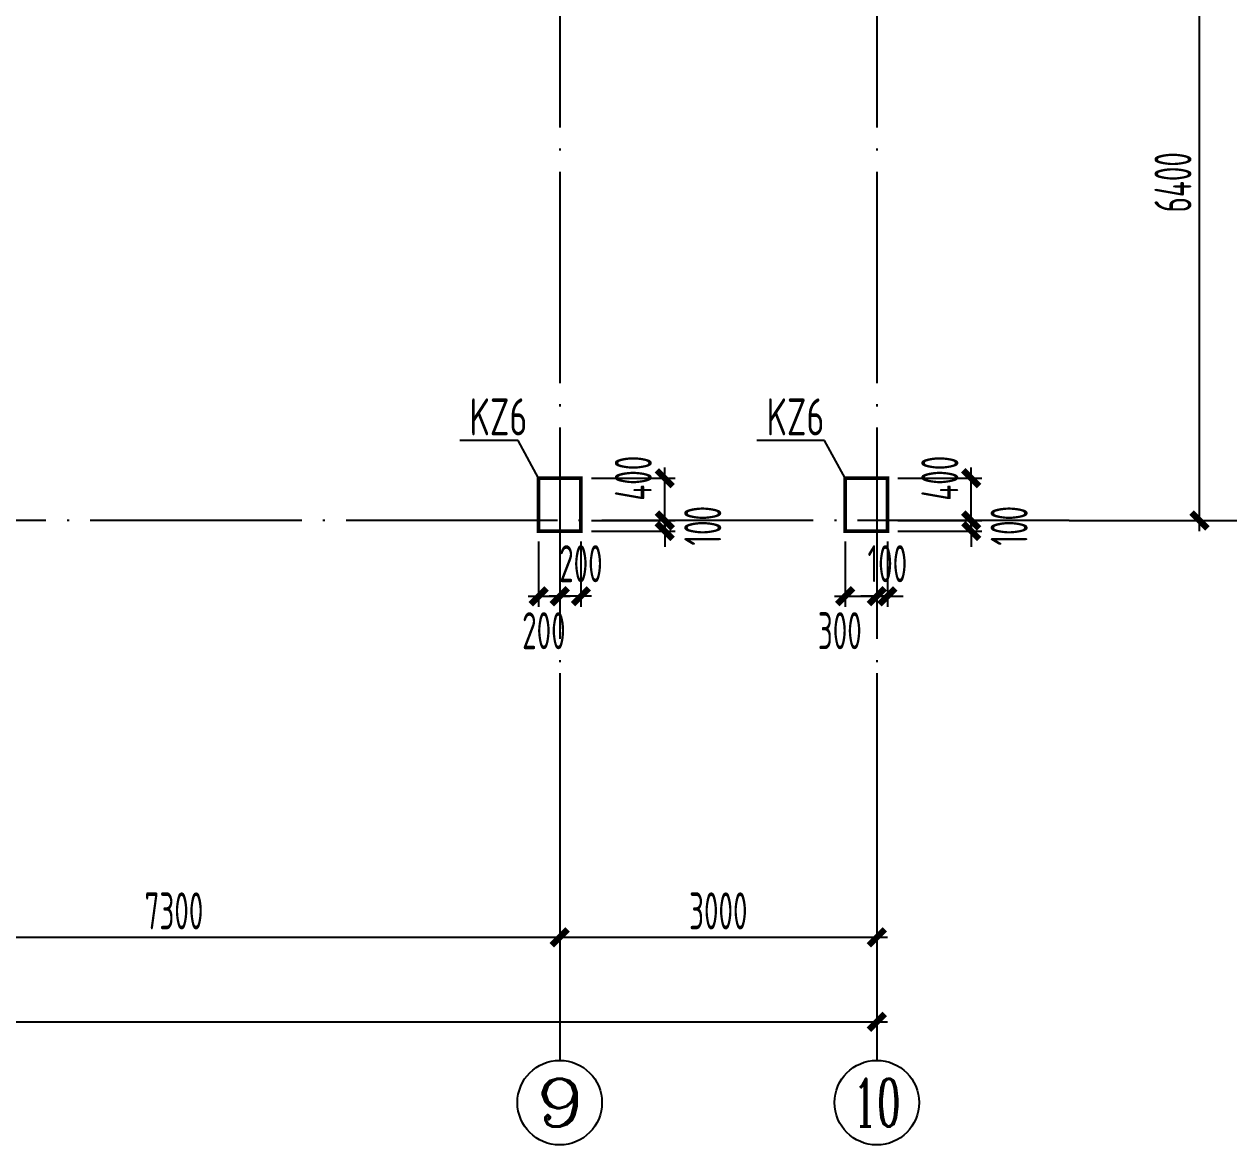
# Model space of a CAD drawing. Extents: x -472319 to -112444, y -516749 to -5704.
# Drawn here: x -365506 to -354107, y -420447 to -409842 of the extents above; entities that cross this region are included whole.
import ezdxf
from ezdxf.enums import TextEntityAlignment as Align

# ---------------------------------------------------------------- set-up
doc = ezdxf.new("R2010")
doc.units = 0
doc.header["$LTSCALE"] = 100
doc.header["$MEASUREMENT"] = 0
doc.linetypes.add('CENTER', pattern=[2, 1.25, -0.25, 0.25, -0.25])
doc.linetypes.add('DOTE', pattern=[2.42, 2, -0.2, 0.02, -0.2])
for name, color, linetype in [('AXIS', 3, 'Continuous'), ('AXIS_TEXT', 7, 'Continuous'), ('DOTE', 1, 'CENTER'), ('TEXT', 7, 'Continuous'), ('填充', 8, 'Continuous'), ('柱', 2, 'Continuous')]:
    doc.layers.add(name, color=color, linetype=linetype)
doc.styles.add('_TCH_AXIS', font='COMPLEX', dxfattribs={"bigfont": 'GBCBIG'})
doc.styles.add('COMPLEX', font='COMPLEX')
doc.styles.add('HZ', font='tssdeng.shx', dxfattribs={"width": 0.6, "height": 350, "bigfont": 'a.shx'})
doc.styles.add('TSSD_Dimension', font='Tssdeng.shx', dxfattribs={"width": 0.7, "bigfont": 'hztxt.shx'})
doc.dimstyles.new('DIMN', dxfattribs={"dimtxt": 350, "dimasz": 150, "dimexe": 100, "dimexo": 100, "dimgap": 75, "dimtad": 1, "dimdec": 0, "dimzin": 0, "dimdsep": 46, "dimtxsty": 'HZ', "dimblk": 'ARCHTICK', "dimcen": 0.09, "dimdle": 100, "dimclrd": 3, "dimclre": 3, "dimclrt": 7, "dimazin": 2, "dimtfac": 1, "dimtdec": 0, "dimtmove": 2, "dimatfit": 3, "dimldrblk": 'ARCHTICK', "dimfxl": 1, "dimtolj": 1, "dimtzin": 0, "dimarcsym": 0})

# ---------------------------------------------------------------- blocks, each defined once
blk = doc.blocks.new('_ArchTick')
at = {"color": 0, "linetype": 'ByBlock', "const_width": 0.4}
blk.add_lwpolyline([(-0.5, -0.5), (0.5, 0.5)], dxfattribs=at)
blk = doc.blocks.new('*D1826')
at = {"layer": 'AXIS', "color": 3, "lineweight": -2, "transparency": 16777216}
for p, q in [((-354386, -414639), (-354386, -408039)), ((-355520, -408139), (-354286, -408139)), ((-355520, -414539), (-354286, -414539))]:
    blk.add_line(p, q, dxfattribs=at)
at = {"layer": 'Defpoints', "color": 0, "transparency": 16777216}
for p in [(-355620, -408139), (-354386, -408139), (-355620, -414539)]:
    blk.add_point(p, dxfattribs=at)
at = {"layer": 'AXIS', "color": 3, "lineweight": -2, "transparency": 16777216, "xscale": 150, "yscale": 150, "zscale": 150}
for p, rotation in [((-354386, -408139), 90), ((-354386, -414539), 270)]:
    blk.add_blockref('_ArchTick', p, dxfattribs=dict(at, rotation=rotation))
at = {"layer": 'AXIS', "color": 7, "transparency": 16777216, "insert": (-354636, -411339), "char_height": 350, "attachment_point": 5, "rotation": 90, "style": 'HZ'}
blk.add_mtext('\\A1;6400', dxfattribs=at)
blk = doc.blocks.new('*D1829')
at = {"layer": 'AXIS', "color": 3, "lineweight": -2, "transparency": 16777216}
for p, q in [((-353586, -414639), (-353586, -399639)), ((-355520, -399739), (-353486, -399739)), ((-355520, -414539), (-353486, -414539))]:
    blk.add_line(p, q, dxfattribs=at)
at = {"layer": 'Defpoints', "color": 0, "transparency": 16777216}
for p in [(-355620, -399739), (-353586, -399739), (-355620, -414539)]:
    blk.add_point(p, dxfattribs=at)
at = {"layer": 'AXIS', "color": 3, "lineweight": -2, "transparency": 16777216, "xscale": 150, "yscale": 150, "zscale": 150}
for p, rotation in [((-353586, -399739), 90), ((-353586, -414539), 270)]:
    blk.add_blockref('_ArchTick', p, dxfattribs=dict(at, rotation=rotation))
at = {"layer": 'AXIS', "color": 7, "transparency": 16777216, "insert": (-353836, -407139), "char_height": 350, "attachment_point": 5, "rotation": 90, "style": 'HZ'}
blk.add_mtext('\\A1;14800', dxfattribs=at)
blk = doc.blocks.new('*D1852')
at = {"layer": 'AXIS', "color": 3, "lineweight": -2, "transparency": 16777216}
for p, q in [((-367738, -416083), (-367738, -418583)), ((-360438, -416083), (-360438, -418583)), ((-367838, -418483), (-360338, -418483))]:
    blk.add_line(p, q, dxfattribs=at)
at = {"layer": 'Defpoints', "color": 0, "transparency": 16777216}
for p in [(-367738, -415983), (-360438, -415983), (-360438, -418483)]:
    blk.add_point(p, dxfattribs=at)
at = {"layer": 'AXIS', "color": 3, "lineweight": -2, "transparency": 16777216, "xscale": 150, "yscale": 150, "zscale": 150, "rotation": 180}
blk.add_blockref('_ArchTick', (-367738, -418483), dxfattribs=at)
at = {"layer": 'AXIS', "color": 3, "lineweight": -2, "transparency": 16777216, "xscale": 150, "yscale": 150, "zscale": 150}
blk.add_blockref('_ArchTick', (-360438, -418483), dxfattribs=at)
at = {"layer": 'AXIS', "color": 7, "transparency": 16777216, "insert": (-364088, -418233), "char_height": 350, "attachment_point": 5, "style": 'HZ'}
blk.add_mtext('\\A1;7300', dxfattribs=at)
blk = doc.blocks.new('*D1853')
at = {"layer": 'AXIS', "color": 3, "lineweight": -2, "transparency": 16777216}
for p, q in [((-360438, -416083), (-360438, -418583)), ((-357438, -416083), (-357438, -418583)), ((-360538, -418483), (-357338, -418483))]:
    blk.add_line(p, q, dxfattribs=at)
at = {"layer": 'Defpoints', "color": 0, "transparency": 16777216}
for p in [(-360438, -415983), (-357438, -415983), (-357438, -418483)]:
    blk.add_point(p, dxfattribs=at)
at = {"layer": 'AXIS', "color": 3, "lineweight": -2, "transparency": 16777216, "xscale": 150, "yscale": 150, "zscale": 150, "rotation": 180}
blk.add_blockref('_ArchTick', (-360438, -418483), dxfattribs=at)
at = {"layer": 'AXIS', "color": 3, "lineweight": -2, "transparency": 16777216, "xscale": 150, "yscale": 150, "zscale": 150}
blk.add_blockref('_ArchTick', (-357438, -418483), dxfattribs=at)
at = {"layer": 'AXIS', "color": 7, "transparency": 16777216, "insert": (-358938, -418233), "char_height": 350, "attachment_point": 5, "style": 'HZ'}
blk.add_mtext('\\A1;3000', dxfattribs=at)
blk = doc.blocks.new('*D1854')
at = {"layer": 'AXIS', "color": 3, "lineweight": -2, "transparency": 16777216}
for p, q in [((-417238, -416083), (-417238, -419383)), ((-357438, -416083), (-357438, -419383)), ((-417338, -419283), (-357338, -419283))]:
    blk.add_line(p, q, dxfattribs=at)
at = {"layer": 'Defpoints', "color": 0, "transparency": 16777216}
for p in [(-417238, -415983), (-357438, -415983), (-357438, -419283)]:
    blk.add_point(p, dxfattribs=at)
at = {"layer": 'AXIS', "color": 3, "lineweight": -2, "transparency": 16777216, "xscale": 150, "yscale": 150, "zscale": 150, "rotation": 180}
blk.add_blockref('_ArchTick', (-417238, -419283), dxfattribs=at)
at = {"layer": 'AXIS', "color": 3, "lineweight": -2, "transparency": 16777216, "xscale": 150, "yscale": 150, "zscale": 150}
blk.add_blockref('_ArchTick', (-357438, -419283), dxfattribs=at)
at = {"layer": 'AXIS', "color": 7, "transparency": 16777216, "insert": (-387338, -419033), "char_height": 350, "attachment_point": 5, "style": 'HZ'}
blk.add_mtext('\\A1;59800', dxfattribs=at)
blk = doc.blocks.new('_AXISO')
blk.add_circle((0, 0), 0.5)
at = {"layer": 'AXIS_TEXT', "style": 'COMPLEX', "width": 1.041667}
blk.add_attdef('A', text='', height=0.56, dxfattribs=at).set_placement((-0.25, -0.28), (0.25, -0.28), align=Align.FIT)
blk = doc.blocks.new('*D1868')
at = {"layer": 'Defpoints', "color": 0, "transparency": 16777216}
for p in [(-357338, -414539), (-357338, -414639), (-356545, -414639)]:
    blk.add_point(p, dxfattribs=at)
at = {"layer": '填充', "color": 3, "lineweight": -2, "transparency": 16777216}
for p, q in [((-356545, -414539), (-356545, -414389)), ((-357238, -414539), (-356445, -414539)), ((-356545, -414539), (-356545, -414639)), ((-357238, -414639), (-356445, -414639)), ((-356545, -414639), (-356545, -414789))]:
    blk.add_line(p, q, dxfattribs=at)
at = {"layer": '填充', "color": 3, "lineweight": -2, "transparency": 16777216, "xscale": 150, "yscale": 150, "zscale": 150}
for p, rotation in [((-356545, -414539), 270), ((-356545, -414639), 90)]:
    blk.add_blockref('_ArchTick', p, dxfattribs=dict(at, rotation=rotation))
at = {"layer": '填充', "color": 7, "transparency": 16777216, "insert": (-356186, -414589), "char_height": 350, "attachment_point": 5, "rotation": 90, "style": 'HZ'}
blk.add_mtext('\\A1;100', dxfattribs=at)
blk = doc.blocks.new('*D1869')
at = {"layer": 'Defpoints', "color": 0, "transparency": 16777216}
for p in [(-357338, -414139), (-356545, -414139), (-357338, -414539)]:
    blk.add_point(p, dxfattribs=at)
at = {"layer": '填充', "color": 3, "lineweight": -2, "transparency": 16777216}
for p, q in [((-356545, -414639), (-356545, -414039)), ((-357238, -414139), (-356445, -414139)), ((-357238, -414539), (-356445, -414539))]:
    blk.add_line(p, q, dxfattribs=at)
at = {"layer": '填充', "color": 3, "lineweight": -2, "transparency": 16777216, "xscale": 150, "yscale": 150, "zscale": 150}
for p, rotation in [((-356545, -414139), 90), ((-356545, -414539), 270)]:
    blk.add_blockref('_ArchTick', p, dxfattribs=dict(at, rotation=rotation))
at = {"layer": '填充', "color": 7, "transparency": 16777216, "insert": (-356842, -414139), "char_height": 350, "attachment_point": 5, "rotation": 90, "style": 'HZ'}
blk.add_mtext('\\A1;400', dxfattribs=at)
blk = doc.blocks.new('*D1870')
at = {"layer": 'Defpoints', "color": 0, "transparency": 16777216}
for p in [(-357738, -414639), (-357438, -414639), (-357438, -415256)]:
    blk.add_point(p, dxfattribs=at)
at = {"layer": '填充', "color": 3, "lineweight": -2, "transparency": 16777216}
for p, q in [((-357738, -414739), (-357738, -415356)), ((-357438, -414739), (-357438, -415356)), ((-357838, -415256), (-357338, -415256))]:
    blk.add_line(p, q, dxfattribs=at)
at = {"layer": '填充', "color": 3, "lineweight": -2, "transparency": 16777216, "xscale": 150, "yscale": 150, "zscale": 150, "rotation": 180}
blk.add_blockref('_ArchTick', (-357738, -415256), dxfattribs=at)
at = {"layer": '填充', "color": 3, "lineweight": -2, "transparency": 16777216, "xscale": 150, "yscale": 150, "zscale": 150}
blk.add_blockref('_ArchTick', (-357438, -415256), dxfattribs=at)
at = {"layer": '填充', "color": 7, "transparency": 16777216, "insert": (-357788, -415582), "char_height": 350, "attachment_point": 5, "style": 'HZ'}
blk.add_mtext('\\A1;300', dxfattribs=at)
blk = doc.blocks.new('*D1871')
at = {"layer": 'Defpoints', "color": 0, "transparency": 16777216}
for p in [(-357438, -414639), (-357338, -414639), (-357438, -415256)]:
    blk.add_point(p, dxfattribs=at)
at = {"layer": '填充', "color": 3, "lineweight": -2, "transparency": 16777216}
for p, q in [((-357438, -414739), (-357438, -415356)), ((-357338, -414739), (-357338, -415356)), ((-357438, -415256), (-357588, -415256)), ((-357338, -415256), (-357438, -415256)), ((-357338, -415256), (-357188, -415256))]:
    blk.add_line(p, q, dxfattribs=at)
at = {"layer": '填充', "color": 3, "lineweight": -2, "transparency": 16777216, "xscale": 150, "yscale": 150, "zscale": 150}
blk.add_blockref('_ArchTick', (-357438, -415256), dxfattribs=at)
at = {"layer": '填充', "color": 3, "lineweight": -2, "transparency": 16777216, "xscale": 150, "yscale": 150, "zscale": 150, "rotation": 180}
blk.add_blockref('_ArchTick', (-357338, -415256), dxfattribs=at)
at = {"layer": '填充', "color": 7, "transparency": 16777216, "insert": (-357338, -414948), "char_height": 350, "attachment_point": 5, "style": 'HZ'}
blk.add_mtext('\\A1;100', dxfattribs=at)
blk = doc.blocks.new('*D2004')
at = {"layer": 'Defpoints', "color": 0, "transparency": 16777216}
for p in [(-360238, -414539), (-360238, -414639), (-359445, -414639)]:
    blk.add_point(p, dxfattribs=at)
at = {"layer": '填充', "color": 3, "lineweight": -2, "transparency": 16777216}
for p, q in [((-359445, -414539), (-359445, -414389)), ((-360138, -414539), (-359345, -414539)), ((-359445, -414539), (-359445, -414639)), ((-360138, -414639), (-359345, -414639)), ((-359445, -414639), (-359445, -414789))]:
    blk.add_line(p, q, dxfattribs=at)
at = {"layer": '填充', "color": 3, "lineweight": -2, "transparency": 16777216, "xscale": 150, "yscale": 150, "zscale": 150}
for p, rotation in [((-359445, -414539), 270), ((-359445, -414639), 90)]:
    blk.add_blockref('_ArchTick', p, dxfattribs=dict(at, rotation=rotation))
at = {"layer": '填充', "color": 7, "transparency": 16777216, "insert": (-359085, -414589), "char_height": 350, "attachment_point": 5, "rotation": 90, "style": 'HZ'}
blk.add_mtext('\\A1;100', dxfattribs=at)
blk = doc.blocks.new('*D2005')
at = {"layer": 'Defpoints', "color": 0, "transparency": 16777216}
for p in [(-360238, -414139), (-359445, -414139), (-360238, -414539)]:
    blk.add_point(p, dxfattribs=at)
at = {"layer": '填充', "color": 3, "lineweight": -2, "transparency": 16777216}
for p, q in [((-359445, -414639), (-359445, -414039)), ((-360138, -414139), (-359345, -414139)), ((-360138, -414539), (-359345, -414539))]:
    blk.add_line(p, q, dxfattribs=at)
at = {"layer": '填充', "color": 3, "lineweight": -2, "transparency": 16777216, "xscale": 150, "yscale": 150, "zscale": 150}
for p, rotation in [((-359445, -414139), 90), ((-359445, -414539), 270)]:
    blk.add_blockref('_ArchTick', p, dxfattribs=dict(at, rotation=rotation))
at = {"layer": '填充', "color": 7, "transparency": 16777216, "insert": (-359742, -414139), "char_height": 350, "attachment_point": 5, "rotation": 90, "style": 'HZ'}
blk.add_mtext('\\A1;400', dxfattribs=at)
blk = doc.blocks.new('*D2006')
at = {"layer": 'Defpoints', "color": 0, "transparency": 16777216}
for p in [(-360638, -414639), (-360438, -414639), (-360438, -415256)]:
    blk.add_point(p, dxfattribs=at)
at = {"layer": '填充', "color": 3, "lineweight": -2, "transparency": 16777216}
for p, q in [((-360638, -414739), (-360638, -415356)), ((-360438, -414739), (-360438, -415356)), ((-360738, -415256), (-360338, -415256))]:
    blk.add_line(p, q, dxfattribs=at)
at = {"layer": '填充', "color": 3, "lineweight": -2, "transparency": 16777216, "xscale": 150, "yscale": 150, "zscale": 150, "rotation": 180}
blk.add_blockref('_ArchTick', (-360638, -415256), dxfattribs=at)
at = {"layer": '填充', "color": 3, "lineweight": -2, "transparency": 16777216, "xscale": 150, "yscale": 150, "zscale": 150}
blk.add_blockref('_ArchTick', (-360438, -415256), dxfattribs=at)
at = {"layer": '填充', "color": 7, "transparency": 16777216, "insert": (-360588, -415582), "char_height": 350, "attachment_point": 5, "style": 'HZ'}
blk.add_mtext('\\A1;200', dxfattribs=at)
blk = doc.blocks.new('*D2007')
at = {"layer": 'Defpoints', "color": 0, "transparency": 16777216}
for p in [(-360438, -414639), (-360238, -414639), (-360438, -415256)]:
    blk.add_point(p, dxfattribs=at)
at = {"layer": '填充', "color": 3, "lineweight": -2, "transparency": 16777216}
for p, q in [((-360438, -414739), (-360438, -415356)), ((-360238, -414739), (-360238, -415356)), ((-360138, -415256), (-360538, -415256))]:
    blk.add_line(p, q, dxfattribs=at)
at = {"layer": '填充', "color": 3, "lineweight": -2, "transparency": 16777216, "xscale": 150, "yscale": 150, "zscale": 150, "rotation": 180}
blk.add_blockref('_ArchTick', (-360438, -415256), dxfattribs=at)
at = {"layer": '填充', "color": 3, "lineweight": -2, "transparency": 16777216, "xscale": 150, "yscale": 150, "zscale": 150}
blk.add_blockref('_ArchTick', (-360238, -415256), dxfattribs=at)
at = {"layer": '填充', "color": 7, "transparency": 16777216, "insert": (-360238, -414948), "char_height": 350, "attachment_point": 5, "style": 'HZ'}
blk.add_mtext('\\A1;200', dxfattribs=at)

msp = doc.modelspace()

# ---------------------------------------------------------------- linework, layer by layer
at = {"layer": 'AXIS'}
for p, q in [((-355619.518, -414538.89), (-352885.518, -414538.89)), ((-360438.328, -415982.782), (-360438.328, -419647.078)), ((-357438.328, -415982.782), (-357438.328, -419647.078))]:
    msp.add_line(p, q, dxfattribs=at)
at = {"layer": 'DOTE', "linetype": 'DOTE', "ltscale": 10}
for p, q in [((-360438.328, -396719.242), (-360438.328, -415982.782)), ((-357438.328, -396719.242), (-357438.328, -415982.782)), ((-355619.518, -414538.89), (-418912.147, -414538.89))]:
    msp.add_line(p, q, dxfattribs=at)
at = {"layer": 'TEXT'}
for p, q in [((-360831.828, -413781.98), (-361382.283, -413781.98)), ((-360638.328, -414138.89), (-360831.828, -413781.98)), ((-357931.828, -413781.98), (-358571.783, -413781.98)), ((-357738.328, -414138.89), (-357931.828, -413781.98))]:
    msp.add_line(p, q, dxfattribs=at)
at = {"layer": '柱', "const_width": 35}
for points in [[(-360638.328, -414638.89), (-360238.328, -414638.89), (-360238.328, -414138.89), (-360638.328, -414138.89)], [(-357338.328, -414638.89), (-357738.328, -414638.89), (-357738.328, -414138.89), (-357338.328, -414138.89)]]:
    msp.add_lwpolyline(points, close=True, dxfattribs=at)

# ---------------------------------------------------------------- block references
at = {"layer": 'AXIS'}
ref = msp.add_blockref('_AXISO', (-360438.328, -420047.078), dxfattribs=dict(at, xscale=800, yscale=800, zscale=800))
ref.add_attrib('A', '9', dxfattribs={"layer": 'AXIS_TEXT', "height": 452.548, "style": '_TCH_AXIS', "width": 1.5}).set_placement((-360664.602, -420273.352), (-360212.054, -420273.352), align=Align.FIT)
ref = msp.add_blockref('_AXISO', (-357438.328, -420047.078), dxfattribs=dict(at, xscale=800, yscale=800, zscale=800))
ref.add_attrib('A', '10', dxfattribs={"layer": 'AXIS_TEXT', "height": 452.5483, "style": '_TCH_AXIS', "width": 0.724138}).set_placement((-357664.602, -420273.352), (-357212.054, -420273.352), align=Align.FIT)

# ---------------------------------------------------------------- texts
at = {"layer": 'TEXT', "style": 'TSSD_Dimension', "width": 0.7}
for p in [(-361291.952, -413733.789), (-358481.452, -413733.789)]:
    msp.add_text('KZ6', height=350, dxfattribs=at).set_placement(p)

# ---------------------------------------------------------------- dimensions: what is measured, and where the dimension line sits
at = {"layer": 'AXIS'}
for p1, p2, distance, picture, middle in [((-355619.518, -414538.89), (-355619.518, -399738.89), -2034, '*D1829', (-353835.518, -407138.89)), ((-355619.518, -414538.89), (-355619.518, -408138.89), -1234, '*D1826', (-354635.518, -411338.89)), ((-417238.328, -415982.782), (-357438.328, -415982.782), -3300, '*D1854', (-387338.328, -419032.782)), ((-367738.328, -415982.782), (-360438.328, -415982.782), -2500, '*D1852', (-364088.328, -418232.782)), ((-360438.328, -415982.782), (-357438.328, -415982.782), -2500, '*D1853', (-358938.328, -418232.782))]:
    dim = msp.add_aligned_dim(p1=p1, p2=p2, distance=distance, dimstyle='DIMN', dxfattribs=at)
    dim.commit()
    dim.dimension.update_dxf_attribs({"geometry": picture, "text_midpoint": middle})
at = {"layer": '填充', "color": 7}
for base, p1, p2, picture, middle in [((-359445, -414138.89), (-360238.328, -414538.89), (-360238.328, -414138.89), '*D2005', (-359741.664, -414138.89)), ((-356545, -414138.89), (-357338.328, -414538.89), (-357338.328, -414138.89), '*D1869', (-356841.664, -414138.89)), ((-359445, -414638.89), (-360238.328, -414538.89), (-360238.328, -414638.89), '*D2004', (-359085.5, -414588.89)), ((-356545, -414638.89), (-357338.328, -414538.89), (-357338.328, -414638.89), '*D1868', (-356185.5, -414588.89))]:
    dim = msp.add_linear_dim(base=base, p1=p1, p2=p2, angle=90, dimstyle='DIMN', override={"dimfxl": 100}, dxfattribs=at)
    dim.commit()
    dim.dimension.update_dxf_attribs({"geometry": picture, "text_midpoint": middle, "dimtype": 160})
for base, p1, p2, picture, middle in [((-360438.328, -415256), (-360638.328, -414638.89), (-360438.328, -414638.89), '*D2006', (-360588.328, -415582)), ((-360438.328, -415256), (-360238.328, -414638.89), (-360438.328, -414638.89), '*D2007', (-360238.328, -414948)), ((-357438.328, -415256), (-357738.328, -414638.89), (-357438.328, -414638.89), '*D1870', (-357788.328, -415582)), ((-357438.328, -415256), (-357338.328, -414638.89), (-357438.328, -414638.89), '*D1871', (-357338.328, -414948))]:
    dim = msp.add_linear_dim(base=base, p1=p1, p2=p2, dimstyle='DIMN', override={"dimfxl": 100}, dxfattribs=at)
    dim.commit()
    dim.dimension.update_dxf_attribs({"geometry": picture, "text_midpoint": middle, "dimtype": 160})

doc.saveas('drawing.dxf')
